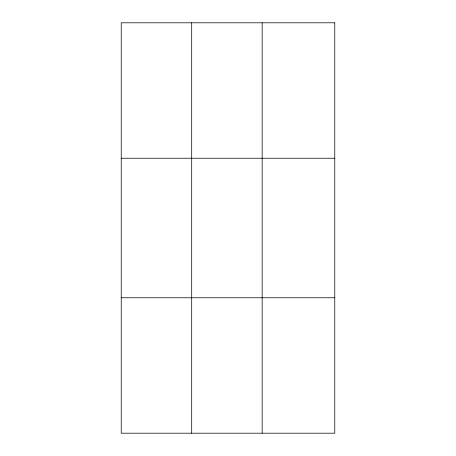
<?xml version="1.0" encoding="UTF-8"?>
<svg xmlns="http://www.w3.org/2000/svg" width="456" height="456" viewBox="0 0 456 456"><rect width="100%" height="100%" fill="white"/><g stroke="black" fill="none" stroke-linecap="round" stroke-linejoin="round"><path stroke-width="0.68" d="M191.697 22.8L191.697 433.2M262.166 22.8L262.166 433.2M121.228 158.232L334.772 158.232M121.228 297.768L334.772 297.768M334.772 22.8L334.772 433.2L121.228 433.2L121.228 22.8L334.772 22.8"/></g></svg>
